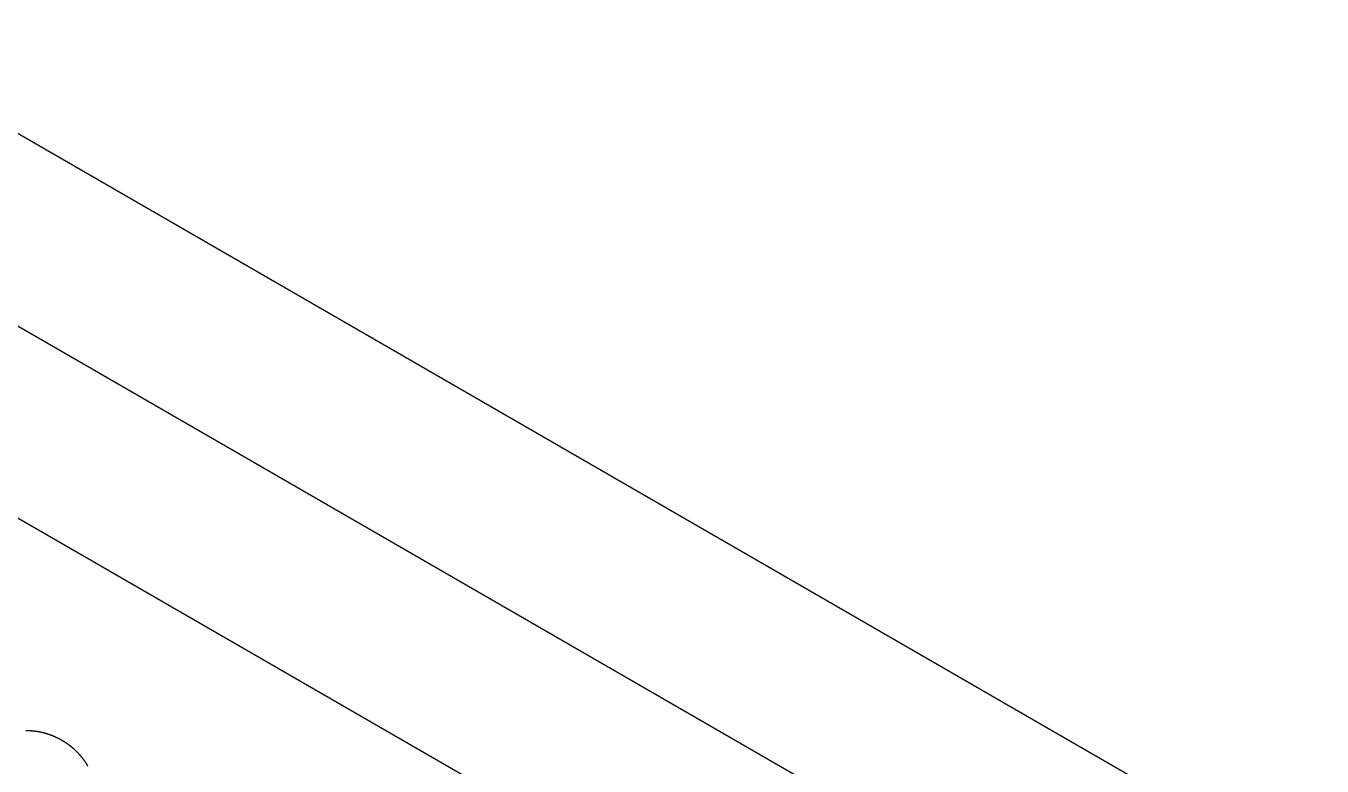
# Model space of a CAD drawing. Extents: x 442 to 745, y 5 to 355.
# Drawn here: x 698.63 to 721.07, y 283.38 to 296.2 of the extents above; entities that cross this region are included whole.
import ezdxf

# ---------------------------------------------------------------- set-up
doc = ezdxf.new("R2010")
doc.units = 0
doc.layers.add('VISIBLE__ANSI_', color=7, linetype='CONTINUOUS')

msp = doc.modelspace()

# ---------------------------------------------------------------- linework, layer by layer
at = {"layer": 'VISIBLE__ANSI_'}
for p, q in [((745.495, 267.193), (593.942, 354.692)), ((593.942, 351.364), (742.612, 265.529)), ((711.067, 280.413), (684.643, 295.669))]:
    msp.add_line(p, q, dxfattribs=at)
msp.add_polyline3d([(698.635, 283.997, 0), (698.638, 283.997, 0), (698.64, 283.997, 0), (698.643, 283.997, 0), (698.646, 283.997, 0), (698.648, 283.997, 0), (698.651, 283.997, 0), (698.654, 283.997, 0), (698.657, 283.997, 0), (698.659, 283.997, 0), (698.662, 283.997, 0), (698.665, 283.997, 0), (698.667, 283.997, 0), (698.67, 283.997, 0), (698.673, 283.997, 0), (698.676, 283.997, 0), (698.678, 283.997, 0), (698.681, 283.996, 0), (698.684, 283.996, 0), (698.687, 283.996, 0), (698.689, 283.996, 0), (698.692, 283.996, 0), (698.695, 283.996, 0), (698.698, 283.996, 0), (698.7, 283.996, 0), (698.703, 283.995, 0), (698.706, 283.995, 0), (698.709, 283.995, 0), (698.711, 283.995, 0), (698.714, 283.995, 0), (698.717, 283.995, 0), (698.72, 283.994, 0), (698.722, 283.994, 0), (698.725, 283.994, 0), (698.728, 283.994, 0), (698.731, 283.994, 0), (698.734, 283.993, 0), (698.736, 283.993, 0), (698.739, 283.993, 0), (698.742, 283.993, 0), (698.745, 283.992, 0), (698.747, 283.992, 0), (698.75, 283.992, 0), (698.753, 283.992, 0), (698.756, 283.991, 0), (698.758, 283.991, 0), (698.761, 283.991, 0), (698.764, 283.991, 0), (698.767, 283.99, 0), (698.77, 283.99, 0), (698.772, 283.99, 0), (698.775, 283.989, 0), (698.778, 283.989, 0), (698.781, 283.989, 0), (698.783, 283.988, 0), (698.786, 283.988, 0), (698.789, 283.988, 0), (698.792, 283.987, 0), (698.795, 283.987, 0), (698.797, 283.987, 0), (698.8, 283.986, 0), (698.803, 283.986, 0), (698.806, 283.985, 0), (698.809, 283.985, 0), (698.811, 283.985, 0), (698.814, 283.984, 0), (698.817, 283.984, 0), (698.82, 283.983, 0), (698.822, 283.983, 0), (698.825, 283.983, 0), (698.828, 283.982, 0), (698.831, 283.982, 0), (698.834, 283.981, 0), (698.836, 283.981, 0), (698.839, 283.98, 0), (698.842, 283.98, 0), (698.845, 283.979, 0), (698.848, 283.979, 0), (698.85, 283.978, 0), (698.853, 283.978, 0), (698.856, 283.977, 0), (698.859, 283.977, 0), (698.862, 283.976, 0), (698.864, 283.976, 0), (698.867, 283.975, 0), (698.87, 283.975, 0), (698.873, 283.974, 0), (698.876, 283.974, 0), (698.878, 283.973, 0), (698.881, 283.972, 0), (698.884, 283.972, 0), (698.887, 283.971, 0), (698.89, 283.971, 0), (698.892, 283.97, 0), (698.895, 283.97, 0), (698.898, 283.969, 0), (698.901, 283.968, 0), (698.904, 283.968, 0), (698.906, 283.967, 0), (698.909, 283.966, 0), (698.912, 283.966, 0), (698.915, 283.965, 0), (698.918, 283.965, 0), (698.92, 283.964, 0), (698.923, 283.963, 0), (698.926, 283.963, 0), (698.929, 283.962, 0), (698.932, 283.961, 0), (698.934, 283.96, 0), (698.937, 283.96, 0), (698.94, 283.959, 0), (698.943, 283.958, 0), (698.946, 283.958, 0), (698.948, 283.957, 0), (698.951, 283.956, 0), (698.954, 283.955, 0), (698.957, 283.955, 0), (698.959, 283.954, 0), (698.962, 283.953, 0), (698.965, 283.952, 0), (698.968, 283.952, 0), (698.971, 283.951, 0), (698.973, 283.95, 0), (698.976, 283.949, 0), (698.979, 283.948, 0), (698.982, 283.948, 0), (698.985, 283.947, 0), (698.987, 283.946, 0), (698.99, 283.945, 0), (698.993, 283.944, 0), (698.996, 283.943, 0), (698.999, 283.943, 0), (699.001, 283.942, 0), (699.004, 283.941, 0), (699.007, 283.94, 0), (699.01, 283.939, 0), (699.012, 283.938, 0), (699.015, 283.937, 0), (699.018, 283.936, 0), (699.021, 283.935, 0), (699.024, 283.935, 0), (699.026, 283.934, 0), (699.029, 283.933, 0), (699.032, 283.932, 0), (699.035, 283.931, 0), (699.037, 283.93, 0), (699.04, 283.929, 0), (699.043, 283.928, 0), (699.046, 283.927, 0), (699.048, 283.926, 0), (699.051, 283.925, 0), (699.054, 283.924, 0), (699.057, 283.923, 0), (699.06, 283.922, 0), (699.062, 283.921, 0), (699.065, 283.92, 0), (699.068, 283.919, 0), (699.071, 283.918, 0), (699.073, 283.917, 0), (699.076, 283.916, 0), (699.079, 283.915, 0), (699.082, 283.914, 0), (699.084, 283.913, 0), (699.087, 283.912, 0), (699.09, 283.91, 0), (699.093, 283.909, 0), (699.095, 283.908, 0), (699.098, 283.907, 0), (699.101, 283.906, 0), (699.104, 283.905, 0), (699.106, 283.904, 0), (699.109, 283.903, 0), (699.112, 283.901, 0), (699.114, 283.9, 0), (699.117, 283.899, 0), (699.12, 283.898, 0), (699.123, 283.897, 0), (699.125, 283.896, 0), (699.128, 283.895, 0), (699.131, 283.893, 0), (699.134, 283.892, 0), (699.136, 283.891, 0), (699.139, 283.89, 0), (699.142, 283.888, 0), (699.144, 283.887, 0), (699.147, 283.886, 0), (699.15, 283.885, 0), (699.153, 283.884, 0), (699.155, 283.882, 0), (699.158, 283.881, 0), (699.161, 283.88, 0), (699.163, 283.878, 0), (699.166, 283.877, 0), (699.169, 283.876, 0), (699.171, 283.875, 0), (699.174, 283.873, 0), (699.177, 283.872, 0), (699.18, 283.871, 0), (699.182, 283.869, 0), (699.185, 283.868, 0), (699.188, 283.867, 0), (699.19, 283.865, 0), (699.193, 283.864, 0), (699.196, 283.863, 0), (699.198, 283.861, 0), (699.201, 283.86, 0), (699.204, 283.859, 0), (699.206, 283.857, 0), (699.209, 283.856, 0), (699.212, 283.854, 0), (699.214, 283.853, 0), (699.217, 283.852, 0), (699.22, 283.85, 0), (699.222, 283.849, 0), (699.225, 283.847, 0), (699.227, 283.846, 0), (699.23, 283.844, 0), (699.233, 283.843, 0), (699.235, 283.841, 0), (699.238, 283.84, 0), (699.241, 283.839, 0), (699.243, 283.837, 0), (699.246, 283.836, 0), (699.249, 283.834, 0), (699.251, 283.833, 0), (699.254, 283.831, 0), (699.256, 283.83, 0), (699.259, 283.828, 0), (699.262, 283.826, 0), (699.264, 283.825, 0), (699.267, 283.823, 0), (699.269, 283.822, 0), (699.272, 283.82, 0), (699.275, 283.819, 0), (699.277, 283.817, 0), (699.28, 283.816, 0), (699.282, 283.814, 0), (699.285, 283.812, 0), (699.287, 283.811, 0), (699.29, 283.809, 0), (699.292, 283.808, 0), (699.295, 283.806, 0), (699.298, 283.804, 0), (699.3, 283.803, 0), (699.303, 283.801, 0), (699.305, 283.8, 0), (699.308, 283.798, 0), (699.31, 283.796, 0), (699.313, 283.795, 0), (699.315, 283.793, 0), (699.318, 283.791, 0), (699.32, 283.79, 0), (699.323, 283.788, 0), (699.325, 283.786, 0), (699.328, 283.785, 0), (699.33, 283.783, 0), (699.333, 283.781, 0), (699.335, 283.78, 0), (699.338, 283.778, 0), (699.34, 283.776, 0), (699.343, 283.774, 0), (699.345, 283.773, 0), (699.348, 283.771, 0), (699.35, 283.769, 0), (699.352, 283.767, 0), (699.355, 283.766, 0), (699.357, 283.764, 0), (699.36, 283.762, 0), (699.362, 283.76, 0), (699.365, 283.759, 0), (699.367, 283.757, 0), (699.369, 283.755, 0), (699.372, 283.753, 0), (699.374, 283.752, 0), (699.377, 283.75, 0), (699.379, 283.748, 0), (699.381, 283.746, 0), (699.384, 283.744, 0), (699.386, 283.743, 0), (699.388, 283.741, 0), (699.391, 283.739, 0), (699.393, 283.737, 0), (699.396, 283.735, 0), (699.398, 283.733, 0), (699.4, 283.732, 0), (699.403, 283.73, 0), (699.405, 283.728, 0), (699.407, 283.726, 0), (699.41, 283.724, 0), (699.412, 283.722, 0), (699.414, 283.72, 0), (699.417, 283.718, 0), (699.419, 283.717, 0), (699.421, 283.715, 0), (699.423, 283.713, 0), (699.426, 283.711, 0), (699.428, 283.709, 0), (699.43, 283.707, 0), (699.433, 283.705, 0), (699.435, 283.703, 0), (699.437, 283.701, 0), (699.439, 283.699, 0), (699.442, 283.697, 0), (699.444, 283.696, 0), (699.446, 283.694, 0), (699.448, 283.692, 0), (699.451, 283.69, 0), (699.453, 283.688, 0), (699.455, 283.686, 0), (699.457, 283.684, 0), (699.459, 283.682, 0), (699.462, 283.68, 0), (699.464, 283.678, 0), (699.466, 283.676, 0), (699.468, 283.674, 0), (699.47, 283.672, 0), (699.472, 283.67, 0), (699.475, 283.668, 0), (699.477, 283.666, 0), (699.479, 283.664, 0), (699.481, 283.662, 0), (699.483, 283.66, 0), (699.485, 283.658, 0), (699.487, 283.656, 0), (699.49, 283.654, 0), (699.492, 283.652, 0), (699.494, 283.65, 0), (699.496, 283.648, 0), (699.498, 283.646, 0), (699.5, 283.644, 0), (699.502, 283.641, 0), (699.504, 283.639, 0), (699.506, 283.637, 0), (699.508, 283.635, 0), (699.511, 283.633, 0), (699.513, 283.631, 0), (699.515, 283.629, 0), (699.517, 283.627, 0), (699.519, 283.625, 0), (699.521, 283.623, 0), (699.523, 283.621, 0), (699.525, 283.619, 0), (699.527, 283.616, 0), (699.529, 283.614, 0), (699.531, 283.612, 0), (699.533, 283.61, 0), (699.535, 283.608, 0), (699.537, 283.606, 0), (699.539, 283.604, 0), (699.541, 283.602, 0), (699.543, 283.6, 0), (699.545, 283.597, 0), (699.547, 283.595, 0), (699.549, 283.593, 0), (699.551, 283.591, 0), (699.553, 283.589, 0), (699.555, 283.587, 0), (699.556, 283.585, 0), (699.558, 283.582, 0), (699.56, 283.58, 0), (699.562, 283.578, 0), (699.564, 283.576, 0), (699.566, 283.574, 0), (699.568, 283.571, 0), (699.57, 283.569, 0), (699.572, 283.567, 0), (699.574, 283.565, 0), (699.575, 283.563, 0), (699.577, 283.561, 0), (699.579, 283.558, 0), (699.581, 283.556, 0), (699.583, 283.554, 0), (699.585, 283.552, 0), (699.586, 283.55, 0), (699.588, 283.547, 0), (699.59, 283.545, 0), (699.592, 283.543, 0), (699.594, 283.541, 0), (699.596, 283.538, 0), (699.597, 283.536, 0), (699.599, 283.534, 0), (699.601, 283.532, 0), (699.603, 283.53, 0), (699.604, 283.527, 0), (699.606, 283.525, 0), (699.608, 283.523, 0), (699.61, 283.521, 0), (699.611, 283.518, 0), (699.613, 283.516, 0), (699.615, 283.514, 0), (699.617, 283.512, 0), (699.618, 283.509, 0), (699.62, 283.507, 0), (699.622, 283.505, 0), (699.623, 283.503, 0), (699.625, 283.5, 0), (699.627, 283.498, 0), (699.629, 283.496, 0), (699.63, 283.493, 0), (699.632, 283.491, 0), (699.634, 283.489, 0), (699.635, 283.487, 0), (699.637, 283.484, 0), (699.639, 283.482, 0), (699.64, 283.48, 0), (699.642, 283.478, 0), (699.643, 283.475, 0), (699.645, 283.473, 0), (699.647, 283.471, 0), (699.648, 283.468, 0), (699.65, 283.466, 0), (699.651, 283.464, 0), (699.653, 283.461, 0), (699.655, 283.459, 0), (699.656, 283.457, 0), (699.658, 283.454, 0), (699.659, 283.452, 0), (699.661, 283.45, 0), (699.662, 283.448, 0), (699.664, 283.445, 0), (699.665, 283.443, 0), (699.667, 283.441, 0), (699.669, 283.438, 0), (699.67, 283.436, 0), (699.672, 283.434, 0), (699.673, 283.431, 0), (699.675, 283.429, 0), (699.676, 283.427, 0), (699.678, 283.424, 0), (699.679, 283.422, 0), (699.681, 283.42, 0), (699.682, 283.417, 0), (699.683, 283.415, 0), (699.685, 283.413, 0), (699.686, 283.41, 0), (699.688, 283.408, 0), (699.689, 283.406, 0), (699.691, 283.403, 0), (699.692, 283.401, 0), (699.693, 283.399, 0), (699.695, 283.396, 0), (699.696, 283.394, 0), (699.698, 283.391, 0), (699.699, 283.389, 0), (699.7, 283.387, 0), (699.702, 283.384, 0), (699.703, 283.382, 0), (699.705, 283.38, 0)], dxfattribs=at)

doc.saveas('drawing.dxf')
